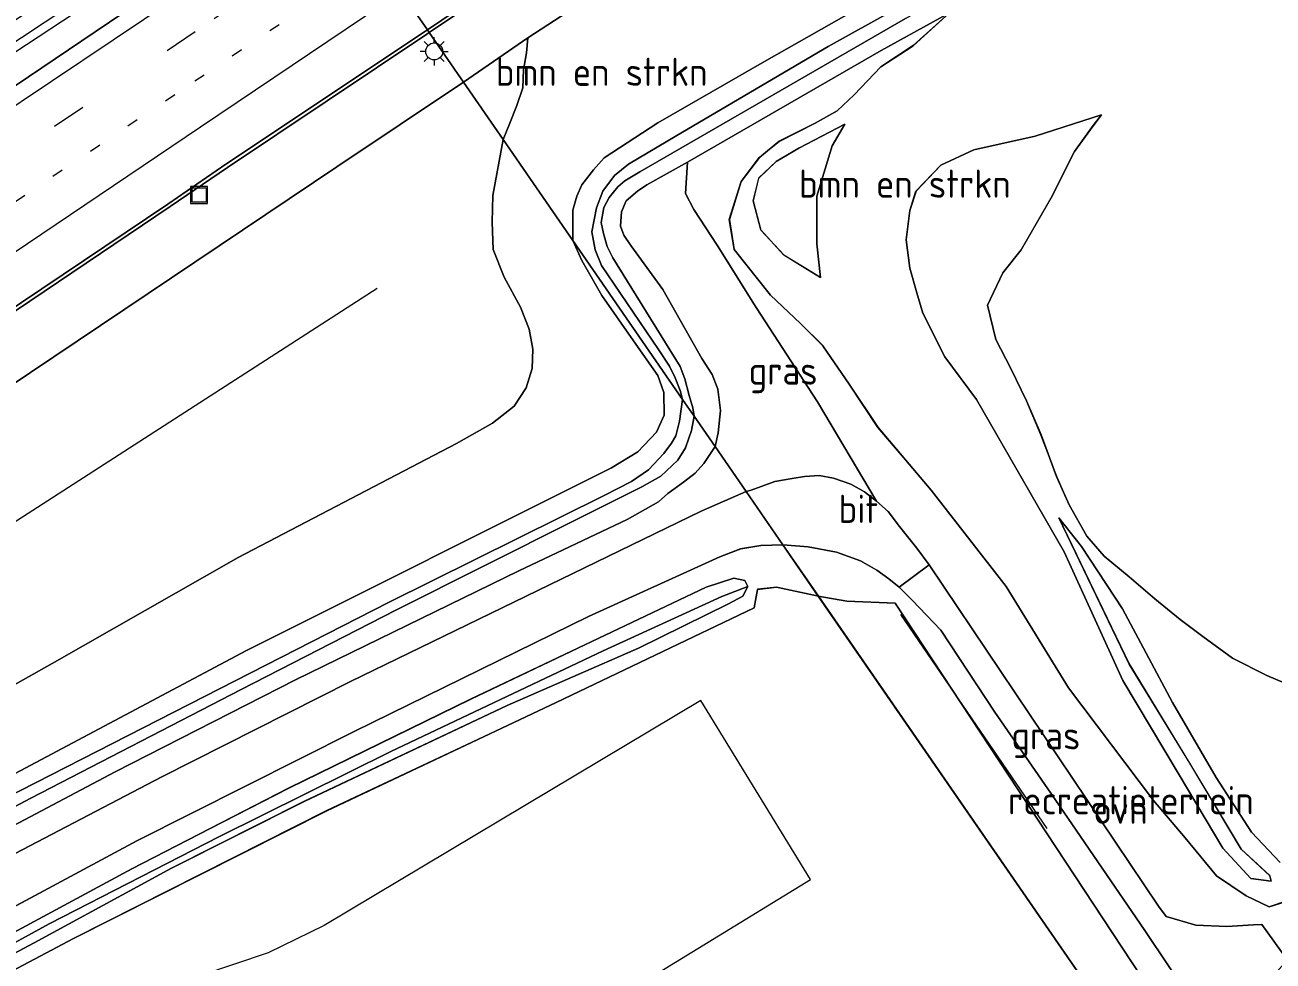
# Model space of a CAD drawing. Extents: x 253736 to 255979, y 477184 to 479215.
# Drawn here: x 254554 to 254664.5, y 477743.8 to 477826.7 of the extents above; entities that cross this region are included whole.
import ezdxf
from ezdxf.enums import TextEntityAlignment as Align

# ---------------------------------------------------------------- set-up
doc = ezdxf.new("R2010")
doc.units = 0
doc.linetypes.add('13strp', pattern=[4, 1, -3])
doc.linetypes.add('39strp', pattern=[12, 3, -9])
for name, color, linetype, lineweight in [('af-bs-doorgang', 8, 'Continuous', 18), ('af-bs-rasterhekwerk', 8, 'hekwerk', 18), ('bp-b5-bomenstruiken', 8, 'Continuous', 18), ('bp-b5-grasland', 8, 'Continuous', 18), ('bp-bs-bomenrij', 8, 'laanbep', 18), ('gr-bs-geleiderail', 8, 'geleiderail', 18), ('gw-bs-insteekwatergang', 8, 'Continuous', 18), ('gw-bs-kruinlijn', 8, 'Continuous', 18), ('gw-bs-teenlijn', 8, 'Continuous', 18), ('mk-bs-13streep 0.45', 8, '13strp', 18), ('mk-bs-39streep 0.15', 8, '39strp', 18), ('mk-bs-streep 0.15', 8, 'Continuous', 18), ('og-b5-grond_ingericht', 8, 'Continuous', 18), ('og-b5-water', 8, 'Continuous', 18), ('og-bs-hoogtelijn', 8, 'Continuous', 18), ('og-bs-hulpgeometrie', 8, 'Continuous', 18), ('og-bs-inrichtingselement', 8, 'Continuous', 18), ('og-bs-terreinafscheiding', 8, 'Continuous', 18), ('vh-b5-verh_soort', 8, 'Continuous', 18), ('wh-bs-greppel', 8, 'greppel', 18), ('wh-bs-waterlijn', 8, 'Continuous', 18), ('wm-bs-lichtmast', 8, 'Continuous', 18)]:
    doc.layers.add(name, color=color, linetype=linetype, lineweight=lineweight)
doc.styles.add('rtw_iso', font='isocp.shx')
doc.linetypes.add('geleiderail', pattern='A,2,-1,[175,RTW.shx,S=0.5,R=0,X=0,Y=0],-1', length=4)
doc.linetypes.add('greppel', pattern='A,25.5,-0.01,[14,RTW.shx,S=1,R=0,X=0,Y=0],1,[14,RTW.shx,S=1,R=0,X=0,Y=0],1,[14,RTW.shx,S=1,R=0,X=0,Y=0],1,[14,RTW.shx,S=1,R=0,X=0,Y=0],1,[14,RTW.shx,S=1,R=0,X=0,Y=0],0.5,-0.01', length=30.02)
doc.linetypes.add('hekwerk', pattern='A,7,-1.5,[1,RTW.shx,S=0.75,R=0,X=0,Y=0],-1.5', length=10)
doc.linetypes.add('laanbep', pattern='A,20,-1,[4,RTW.shx,S=0.75,R=0,X=0,Y=0],-1', length=22)

# ---------------------------------------------------------------- blocks, each defined once
blk = doc.blocks.new('put')
for p, q in [((0.75, 0.75), (-0.75, 0.75)), ((-0.75, 0.75), (-0.75, -0.75)), ((0.75, -0.75), (0.75, 0.75)), ((-0.75, -0.75), (0.75, -0.75))]:
    blk.add_line(p, q)
blk.add_lwpolyline([(-0.625, 0.625), (0.625, 0.625), (0.625, -0.625), (-0.625, -0.625)], close=True)
blk = doc.blocks.new('RW1 Buren totaal_ACAD_1_FMEBLOCK56')
at = {"layer": 'bp-b5-grasland'}
for points in [[(16.98, 20.22, 23.23), (35.09, 29.91, 23.2), (54.34, 39.6, 23.4), (75.11, 49.77, 23.48), (86.72, 55.06, 23.65), (88.58, 55.76, 23.75), (90.37, 56.06, 23.79), (92.32, 56.13, 23.84), (95.46, 51.58, 23.82), (91.74, 52.37, 23.83), (90.08, 52.18, 23.78), (89.76, 50.54, 23.77), (72.25, 42.17, 23.57), (51.91, 32.58, 23.39), (29.47, 21.26, 23.24), (6.27, 9, 23.4)], [(14.67, 14.87, 23.24), (26.01, 20.87, 23.23), (38.17, 27.5, 23.21), (49.9, 33.39, 23.37), (67.91, 41.9, 23.5), (79.53, 46.97, 23.7), (87.49, 50.89, 23.74), (88.78, 51.59, 23.72), (89.22, 52.42, 23.71), (88.94, 52.97, 23.72), (87.96, 53.17, 23.69), (85.53, 52.38, 23.69), (64.65, 42.44, 23.5), (48.54, 34.56, 23.32), (34.66, 27.42, 23.23), (14.36, 16.51, 23.24)]]:
    blk.add_polyline3d(points, dxfattribs=at)
blk = doc.blocks.new('dtbattr-r')
at = {"style": 'rtw_iso'}
blk.add_attdef('TAG', text='', height=2.5, dxfattribs=at).set_placement((0, 0), align=Align.MIDDLE_CENTER)
blk = doc.blocks.new('RW1 Buren totaal_ACAD_1_FMEBLOCK73')
at = {"layer": 'bp-b5-bomenstruiken'}
for points in [[(-75.45, -64.56, 25.95), (-78.52, -63.26, 26.16), (-81.58, -61.73, 26.4), (-84.2, -59.8, 26.89), (-86.2, -58.31, 27.15), (-88.46, -56.48, 27.7), (-90.71, -54.52, 27.89), (-92.94, -52.69, 28.07), (-94.47, -50.92, 28.27), (-96.02, -48.16, 28.6), (-97.14, -45.64, 28.74), (-98.53, -41.96, 28.89), (-99.81, -38.94, 29.24), (-101.19, -36.09, 29.36), (-102.52, -33.51, 29.58), (-103.28, -30.48, 30.07), (-101.92, -27.6, 30.21), (-100.29, -25.58, 30.69), (-97.62, -20.97, 31.18), (-95.55, -16.88, 31.48), (-93.9, -14.58, 31.66), (-93.18, -13.63, 31.67), (-99.04, -15.51, 31.46), (-104.49, -16.73, 31.13), (-107.4, -18.09, 30.93), (-109.6, -20.38, 30.93), (-110.14, -22.1, 30.75), (-110.47, -24.68, 30.6), (-110.16, -27.19, 30.5), (-109.53, -29.39, 30.35), (-108.99, -31.17, 30.18), (-107.04, -35.04, 30.01), (-104.25, -38.84, 29.81), (-96.48, -52.31, 28.96), (-91.27, -63.72, 27.78), (-86.37, -71.9, 26.63), (-82.43, -78.55, 25.8), (-79.93, -81.24, 25.53), (-78.14, -81.49, 25.53), (-78.26, -80.99, 25.56), (-80.79, -78.63, 25.76), (-85.36, -71.02, 26.58), (-90.71, -62.25, 27.84), (-96.94, -49.3, 28.7), (-94.95, -51.85, 28.29), (-91.31, -57.37, 27.42), (-86.87, -65.67, 26.5), (-83.02, -72.3, 25.72), (-79.88, -77.13, 25.18), (-77.34, -79.82, 24.75)], [(-76.74, -83.23, 24.44), (-78.31, -83.74, 24.39), (-80.37, -82.78, 24.39), (-82.99, -81, 24.39), (-85.76, -77.64, 24.37), (-88.56, -74.32, 24.23), (-96.09, -64.37, 24.41), (-101.61, -55.37, 24.24), (-108.27, -46.84, 24.27), (-112.97, -41.31, 24.28), (-115.51, -37.48, 24.15), (-117.84, -34.06, 24.06), (-119.84, -32.09, 24.06), (-122.48, -29.59, 24.07), (-125.71, -25.55, 24.01), (-126.14, -22.89, 23.98), (-125.1, -19.53, 23.89), (-123.48, -17.39, 23.84), (-121.73, -15.97, 23.7), (-118.54, -14.35, 23.67), (-116.59, -13.28, 23.7), (-115.09, -11.84, 23.74), (-112.72, -9.38, 23.74), (-109.84, -7.5, 23.74), (-106.64, -4.6, 23.69)]]:
    blk.add_polyline3d(points, dxfattribs=at)
blk.add_polyline3d([(-118.07, -28.02, 24.81), (-118.37, -25.04, 24.77), (-118.38, -20.83, 24.77), (-117.04, -16.36, 24.74), (-115.92, -14.46, 24.63), (-119.99, -16.58, 24.57), (-121.99, -17.75, 24.47), (-123.54, -19.24, 24.51), (-124.02, -21.23, 24.54), (-123.35, -23.82, 24.57), (-121.32, -26.03, 24.6), (-118.83, -27.55, 24.67)], close=True, dxfattribs=at)
blk = doc.blocks.new('RW1 Buren totaal_ACAD_1_FMEBLOCK824')
at = {"layer": 'og-b5-grond_ingericht'}
blk.add_polyline3d([(-10.22, 29.82, 23.4), (12.98, 42.08, 23.24), (35.42, 53.4, 23.39), (55.76, 62.99, 23.57), (73.27, 71.36, 23.77), (73.59, 73, 23.78), (75.25, 73.19, 23.83), (78.97, 72.4, 23.82), (108.85, 29.12, 23.94), (86.08, 16.51, 23.59), (60.2, 2.47, 23.61), (43.76, -5.79, 23.61), (25.23, -14.83, 23.68)], dxfattribs=at)
blk = doc.blocks.new('lantaarnpaal')
for p, q in [((0, 0.75), (0, 1.25)), ((-0.75, 0), (-1.25, 0)), ((-0.88, 0.88), (-0.53, 0.53)), ((0.53, 0.53), (0.88, 0.88)), ((0.75, 0), (1.25, 0)), ((-0.53, -0.53), (-0.88, -0.88)), ((0, -0.75), (0, -1.25)), ((0.53, -0.53), (0.88, -0.88))]:
    blk.add_line(p, q)
blk.add_circle((0, 0), 0.75)
blk = doc.blocks.new('Deel_d28hz')
at = {"layer": 'af-bs-doorgang'}
blk.add_polyline3d([(254602.064, 477827.824, 23.377), (254598.535, 477825.528, 23.38)], dxfattribs=at)
at = {"layer": 'af-bs-rasterhekwerk'}
for points in [[(254592.832, 477821.597, 23.401), (254598.535, 477825.528, 23.38)], [(254412.85, 477702.632, 23.709), (254437.541, 477718.192, 23.623), (254465.925, 477736.585, 23.551), (254492.382, 477754.216, 23.422), (254520.376, 477773.021, 23.311), (254550.22, 477793.047, 23.434), (254581.594, 477814.104, 23.467), (254592.832, 477821.597, 23.401)], [(254624.254, 477776.091, 23.821), (254620.539, 477776.874, 23.833), (254618.88, 477776.691, 23.779), (254618.56, 477775.049, 23.773), (254601.052, 477766.677, 23.566), (254580.708, 477757.092, 23.389), (254558.269, 477745.763, 23.242), (254535.065, 477733.504, 23.401), (254518.861, 477723.111, 23.521), (254500.733, 477711.041, 23.686), (254483.004, 477698.984, 23.821), (254463.881, 477686.003, 23.938), (254453.402, 477678.803, 23.92)], [(254624.254, 477776.091, 23.821), (254626.779, 477775.638, 23.83), (254631.07, 477775.466, 24.067), (254657.881, 477734.783, 24.226)]]:
    blk.add_polyline3d(points, dxfattribs=at)
at = {"layer": 'bp-b5-bomenstruiken'}
for points in [[(254665.818, 477743.841, 24.316), (254663.528, 477747.018, 24.316), (254662.818, 477746.995, 24.265), (254660.434, 477746.832, 24.238), (254657.69, 477746.945, 24.187), (254655.068, 477747.73, 24.133), (254654.38, 477748.636, 24.181), (254634.068, 477778.853, 24.067), (254632.994, 477780.332, 24.067), (254631.454, 477782.262, 24.073), (254630.432, 477783.583, 24.076), (254629.423, 477784.505, 24.07), (254624.197, 477793.304, 24.04), (254618.757, 477801.633, 23.98), (254615.306, 477807.154, 23.89), (254613.235, 477810.31, 23.689), (254612.504, 477811.734, 23.554), (254612.666, 477814.525, 23.551), (254629.813, 477824.393, 23.695), (254635.866, 477827.73, 23.695), (254632.668, 477824.829, 23.74), (254629.792, 477822.945, 23.74), (254627.416, 477820.488, 23.74), (254625.919, 477819.049, 23.704), (254623.965, 477817.973, 23.668), (254620.775, 477816.357, 23.701), (254619.031, 477814.933, 23.836), (254617.407, 477812.792, 23.89), (254616.373, 477809.438, 23.977), (254616.804, 477806.778, 24.013), (254620.029, 477802.738, 24.067), (254622.667, 477800.24, 24.055), (254624.668, 477798.263, 24.064), (254627.001, 477794.85, 24.151), (254629.542, 477791.019, 24.283), (254634.241, 477785.481, 24.268), (254640.899, 477776.951, 24.244), (254646.424, 477767.959, 24.412), (254653.947, 477758.004, 24.226), (254656.747, 477754.688, 24.367), (254659.517, 477751.326, 24.391), (254662.139, 477749.545, 24.394), (254664.202, 477748.589, 24.394), (254665.773, 477749.091, 24.445)], [(254665.166, 477752.51, 24.754), (254662.632, 477755.196, 25.177), (254659.491, 477760.026, 25.72), (254655.639, 477766.656, 26.497), (254651.202, 477774.959, 27.418), (254647.555, 477780.472, 28.294), (254645.571, 477783.026, 28.699), (254651.798, 477770.078, 27.844), (254657.148, 477761.306, 26.575), (254661.718, 477753.694, 25.759), (254664.25, 477751.334, 25.555), (254664.371, 477750.836, 25.531), (254662.581, 477751.09, 25.531), (254660.075, 477753.78, 25.804), (254656.142, 477760.425, 26.629), (254651.237, 477768.604, 27.784), (254646.032, 477780.019, 28.963), (254638.262, 477793.485, 29.809), (254635.465, 477797.285, 30.007), (254633.519, 477801.155, 30.184), (254632.975, 477802.934, 30.349), (254632.351, 477805.139, 30.502), (254632.037, 477807.642, 30.604), (254632.37, 477810.228, 30.751), (254632.907, 477811.942, 30.931), (254635.113, 477814.232, 30.931), (254638.018, 477815.591, 31.132), (254643.469, 477816.815, 31.456), (254649.326, 477818.697, 31.672), (254648.608, 477817.741, 31.657), (254646.957, 477815.449, 31.48), (254644.894, 477811.352, 31.18), (254642.216, 477806.747, 30.691), (254640.594, 477804.724, 30.208), (254639.232, 477801.846, 30.067), (254639.99, 477798.815, 29.584), (254641.32, 477796.233, 29.356), (254642.699, 477793.383, 29.239), (254643.982, 477790.361, 28.891), (254645.367, 477786.687, 28.735), (254646.489, 477784.166, 28.6), (254648.04, 477781.401, 28.273), (254649.573, 477779.638, 28.066), (254651.802, 477777.801, 27.892), (254654.054, 477775.842, 27.7), (254656.308, 477774.016, 27.154), (254658.306, 477772.522, 26.89), (254660.933, 477770.6, 26.398), (254663.986, 477769.065, 26.155), (254667.058, 477767.767, 25.954)], [(254550.22, 477793.047, 23.434), (254581.594, 477814.104, 23.467), (254592.832, 477821.597, 23.401), (254596.333, 477816.527, 23.341), (254595.43, 477811.561, 23.317), (254595.352, 477809.189, 23.314), (254595.468, 477806.769, 23.308), (254596.424, 477804.316, 23.293), (254597.873, 477801.683, 23.263), (254598.638, 477799.72, 23.263), (254598.969, 477797.948, 23.335), (254598.919, 477796.237, 23.35), (254598.378, 477794.541, 23.35), (254597.328, 477792.893, 23.332), (254595.397, 477791.406, 23.332), (254592.219, 477789.601, 23.326), (254572.866, 477779.521, 23.296), (254556.391, 477770.125, 23.221), (254537.011, 477759.239, 23.152)]]:
    blk.add_polyline3d(points, dxfattribs=at)
for points in [[(254596.333, 477816.527, 23.341), (254592.832, 477821.597, 23.401), (254598.535, 477825.528, 23.38), (254598.395, 477824.206, 23.371), (254598.14, 477822.694, 23.398), (254598.076, 477821.085, 23.386), (254597.558, 477819.515, 23.374), (254596.919, 477817.97, 23.341)], [(254624.443, 477804.31, 24.814), (254623.683, 477804.777, 24.673), (254621.191, 477806.291, 24.604), (254619.16, 477808.508, 24.574), (254618.491, 477811.094, 24.541), (254618.974, 477813.084, 24.508), (254620.519, 477814.578, 24.466), (254622.518, 477815.749, 24.574), (254626.594, 477817.866, 24.628), (254625.472, 477815.964, 24.742), (254624.127, 477811.497, 24.772), (254624.138, 477807.286, 24.769)]]:
    blk.add_polyline3d(points, close=True, dxfattribs=at)
at = {"layer": 'bp-b5-grasland'}
for points in [[(254602.064, 477827.824, 23.377), (254598.535, 477825.528, 23.38), (254592.832, 477821.597, 23.401), (254589.792, 477826, 23.67), (254610.907, 477840.156, 23.745)], [(254640.574, 477835.395, 23.17), (254619.478, 477823.417, 23.197), (254610.047, 477818.005, 23.182), (254605.282, 477814.884, 23.191), (254604.33, 477813.834, 23.209), (254603.309, 477812.505, 23.23), (254602.87, 477811.488, 23.227), (254602.514, 477810.276, 23.245), (254602.521, 477809.114, 23.251), (254602.513, 477807.577, 23.164), (254596.333, 477816.527, 23.341), (254596.919, 477817.97, 23.341), (254597.558, 477819.515, 23.374), (254598.076, 477821.085, 23.386), (254598.14, 477822.694, 23.398), (254598.395, 477824.206, 23.371), (254598.535, 477825.528, 23.38), (254602.064, 477827.824, 23.377)], [(254635.866, 477827.73, 23.695), (254629.813, 477824.393, 23.695), (254612.666, 477814.525, 23.551), (254609.066, 477812.516, 23.404), (254608.237, 477811.943, 23.401), (254607.249, 477811.083, 23.386), (254606.827, 477810.102, 23.362), (254606.722, 477808.859, 23.38), (254607.041, 477808.037, 23.413), (254607.636, 477807.128, 23.443), (254610.488, 477803.239, 23.524), (254613.943, 477797.125, 23.581), (254614.846, 477795.722, 23.62), (254615.34, 477794.407, 23.665), (254615.586, 477792.521, 23.716), (254615.371, 477790.557, 23.8), (254615.117, 477789.323, 23.806), (254613.262, 477792.011, 22.282), (254613.126, 477792.758, 22.282), (254612.828, 477793.864, 22.285), (254612.444, 477795.317, 22.285), (254612.03, 477796.423, 22.291), (254606.047, 477806.054, 22.291), (254605.562, 477807.046, 22.291), (254605.224, 477808.206, 22.294), (254605.029, 477809.183, 22.294), (254605.245, 477810.492, 22.294), (254605.728, 477811.392, 22.297), (254606.506, 477812.33, 22.294), (254607.115, 477812.853, 22.294), (254608.439, 477813.659, 22.294), (254631.989, 477827.225, 22.294)], [(254648.219, 477837.583, 22.315), (254625.142, 477824.739, 22.291), (254611.72, 477816.86, 22.291), (254607.44, 477814.331, 22.291), (254606.209, 477813.326, 22.291), (254605.16, 477811.957, 22.285), (254604.616, 477810.464, 22.285), (254604.199, 477808.336, 22.288), (254604.491, 477806.759, 22.288), (254605.036, 477805.37, 22.294), (254610.096, 477797.939, 22.306), (254611.081, 477796.457, 22.315), (254611.581, 477795.42, 22.354), (254612.016, 477794.284, 22.369), (254612.228, 477793.508, 22.369), (254602.513, 477807.577, 23.164), (254602.521, 477809.114, 23.251), (254602.514, 477810.276, 23.245), (254602.87, 477811.488, 23.227), (254603.309, 477812.505, 23.23), (254604.33, 477813.834, 23.209), (254605.282, 477814.884, 23.191), (254610.047, 477818.005, 23.182), (254619.478, 477823.417, 23.197), (254640.574, 477835.395, 23.17)], [(254537.011, 477759.239, 23.152), (254556.391, 477770.125, 23.221), (254572.866, 477779.521, 23.296), (254592.219, 477789.601, 23.326), (254595.397, 477791.406, 23.332), (254597.328, 477792.893, 23.332), (254598.378, 477794.541, 23.35), (254598.919, 477796.237, 23.35), (254598.969, 477797.948, 23.335), (254598.638, 477799.72, 23.263), (254597.873, 477801.683, 23.263), (254596.424, 477804.316, 23.293), (254595.468, 477806.769, 23.308), (254595.352, 477809.189, 23.314), (254595.43, 477811.561, 23.317), (254596.333, 477816.527, 23.341), (254602.513, 477807.577, 23.164), (254603.299, 477805.81, 23.17), (254605.082, 477802.716, 23.14), (254607.877, 477798.685, 23.23), (254610.05, 477795.628, 23.269), (254610.58, 477794.13, 23.281), (254610.596, 477792.11, 23.284), (254609.931, 477790.605, 23.296), (254608.27, 477788.878, 23.308), (254605.943, 477787.439, 23.368), (254573.614, 477771.261, 23.242), (254544.188, 477755.67, 23.02)], [(254544.188, 477755.67, 23.02), (254573.614, 477771.261, 23.242), (254605.943, 477787.439, 23.368), (254608.27, 477788.878, 23.308), (254609.931, 477790.605, 23.296), (254610.596, 477792.11, 23.284), (254610.58, 477794.13, 23.281), (254610.05, 477795.628, 23.269), (254607.877, 477798.685, 23.23), (254605.082, 477802.716, 23.14), (254603.299, 477805.81, 23.17), (254602.513, 477807.577, 23.164), (254612.228, 477793.508, 22.369), (254611.97, 477791.571, 22.369), (254611.643, 477790.288, 22.363), (254611.249, 477789.62, 22.306), (254610.582, 477788.725, 22.288), (254609.223, 477787.273, 22.261), (254607.702, 477786.25, 22.231), (254605.278, 477785.006, 22.231), (254586.174, 477775.531, 22.183), (254550.833, 477757.48, 22.039)], [(254540.916, 477751.033, 22.021), (254554.498, 477758.2, 22.039), (254573.143, 477767.812, 22.159), (254586.846, 477774.856, 22.183), (254602.539, 477782.716, 22.264), (254608.614, 477785.778, 22.282), (254610.295, 477786.721, 22.282), (254611.809, 477788.122, 22.282), (254612.496, 477789.206, 22.285), (254613.035, 477790.746, 22.288), (254613.262, 477792.011, 22.282), (254615.117, 477789.323, 23.806), (254614.126, 477787.829, 23.83), (254613.361, 477786.96, 23.83), (254612.305, 477786.187, 23.794), (254610.923, 477785.162, 23.767), (254610.11, 477784.422, 23.671), (254607.328, 477782.873, 23.572), (254597.714, 477778.341, 23.422), (254577.934, 477768.67, 23.215), (254561.976, 477760.524, 23.017), (254546.875, 477752.552, 23.062)], [(254546.875, 477752.552, 23.062), (254561.976, 477760.524, 23.017), (254577.934, 477768.67, 23.215), (254597.714, 477778.341, 23.422), (254607.328, 477782.873, 23.572), (254610.11, 477784.422, 23.671), (254610.923, 477785.162, 23.767), (254612.305, 477786.187, 23.794), (254613.361, 477786.96, 23.83), (254614.126, 477787.829, 23.83), (254615.117, 477789.323, 23.806), (254617.851, 477785.364, 23.767), (254613.865, 477783.612, 23.707), (254582.812, 477768.531, 23.32), (254566.111, 477760.093, 23.155), (254546.6, 477749.906, 23.149)], [(254543.157, 477741.015, 23.236), (254563.455, 477751.931, 23.23), (254577.335, 477759.073, 23.32), (254593.452, 477766.949, 23.5), (254614.326, 477776.888, 23.686), (254616.76, 477777.68, 23.695), (254617.743, 477777.48, 23.719), (254618.013, 477776.927, 23.713), (254615.697, 477776.049, 23.08), (254605.21, 477771.233, 23.014), (254586.389, 477762.329, 23.017), (254571.224, 477754.793, 22.897), (254556.125, 477747.061, 22.9), (254540.579, 477738.584, 22.903)], [(254540.579, 477738.584, 22.903), (254556.125, 477747.061, 22.9), (254571.224, 477754.793, 22.897), (254586.389, 477762.329, 23.017), (254605.21, 477771.233, 23.014), (254615.697, 477776.049, 23.08), (254618.013, 477776.927, 23.713), (254617.577, 477776.097, 23.722), (254616.289, 477775.402, 23.74), (254608.324, 477771.479, 23.701), (254596.706, 477766.403, 23.503), (254578.693, 477757.897, 23.374), (254566.973, 477752.009, 23.209), (254554.806, 477745.381, 23.23), (254543.47, 477739.378, 23.239)]]:
    blk.add_polyline3d(points, dxfattribs=at)
for points in [[(254592.832, 477821.597, 23.401), (254581.594, 477814.104, 23.467), (254550.22, 477793.047, 23.434), (254520.376, 477773.021, 23.311), (254492.382, 477754.216, 23.422), (254465.925, 477736.585, 23.551), (254437.541, 477718.192, 23.623), (254412.85, 477702.632, 23.709), (254409.814, 477707.041, 24.123), (254424.823, 477716.523, 24.023), (254440.919, 477726.805, 23.897), (254457.111, 477737.315, 23.906), (254473.582, 477748.073, 23.726), (254488.983, 477758.31, 23.711), (254504.506, 477768.661, 23.639), (254520.584, 477779.427, 23.577), (254536.772, 477790.418, 23.6), (254551.953, 477800.562, 23.636), (254566.833, 477810.572, 23.663), (254571.908, 477814.049, 23.731), (254589.58, 477825.858, 23.669), (254589.792, 477826, 23.67)], [(254629.423, 477784.505, 24.07), (254628.339, 477785.327, 24.076), (254627.121, 477785.989, 24.076), (254625.597, 477786.522, 24.073), (254624.328, 477786.764, 24.064), (254623.022, 477786.669, 24.031), (254621.931, 477786.512, 23.995), (254620.402, 477786.245, 23.884), (254618.296, 477785.461, 23.8), (254617.851, 477785.364, 23.767), (254615.117, 477789.323, 23.806), (254615.371, 477790.557, 23.8), (254615.586, 477792.521, 23.716), (254615.34, 477794.407, 23.665), (254614.846, 477795.722, 23.62), (254613.943, 477797.125, 23.581), (254610.488, 477803.239, 23.524), (254607.636, 477807.128, 23.443), (254607.041, 477808.037, 23.413), (254606.722, 477808.859, 23.38), (254606.827, 477810.102, 23.362), (254607.249, 477811.083, 23.386), (254608.237, 477811.943, 23.401), (254609.066, 477812.516, 23.404), (254612.666, 477814.525, 23.551), (254612.504, 477811.734, 23.554), (254613.235, 477810.31, 23.689), (254615.306, 477807.154, 23.89), (254618.757, 477801.633, 23.98), (254624.197, 477793.304, 24.04)], [(254631.422, 477776.888, 24.013), (254632.574, 477775.744, 24.043), (254635.108, 477773.062, 24.085), (254639.887, 477765.811, 24.187), (254644.859, 477758.639, 24.208), (254653.167, 477746.492, 24.25), (254659.462, 477737.087, 24.352), (254661.249, 477734.121, 24.52), (254661.609, 477732.791, 24.628), (254659.334, 477732.846, 24.388), (254655.299, 477731.131, 23.968), (254654.138, 477732.812, 23.938), (254657.881, 477734.783, 24.226), (254631.07, 477775.466, 24.067), (254626.779, 477775.638, 23.83), (254624.254, 477776.091, 23.821), (254621.116, 477780.636, 23.842), (254623.356, 477780.438, 23.857), (254625.871, 477779.966, 23.92), (254628.003, 477779.226, 23.956), (254629.442, 477778.39, 23.974), (254630.49, 477777.626, 23.995)]]:
    blk.add_polyline3d(points, close=True, dxfattribs=at)
at = {"layer": 'bp-bs-bomenrij'}
blk.add_polyline3d([(254644.526, 477755.522, 24.259), (254631.563, 477774.453, 24.043)], dxfattribs=at)
at = {"layer": 'gr-bs-geleiderail'}
for points in [[(254578.566, 477842.017, 24.751), (254551.558, 477824.146, 24.718), (254512.499, 477798.6, 24.664), (254486.795, 477781.915, 24.574), (254470.164, 477770.818, 24.58), (254449.015, 477756.81, 24.472), (254445.614, 477754.552, 24.499), (254443.51, 477753.031, 24.508), (254441.303, 477751.385, 24.481), (254426.846, 477740.259, 24.493), (254424.745, 477738.618, 24.493), (254422.536, 477737.08, 24.466), (254420.298, 477735.549, 24.436), (254418.215, 477734.215, 24.421), (254370.229, 477706.541, 24.415), (254329.585, 477683.727, 24.319), (254310.796, 477673.516, 24.301), (254268.163, 477651.339, 24.163), (254266.922, 477650.714, 24.163), (254265.825, 477650.065, 24.163), (254260.08, 477646.719, 24.157)], [(254535.318, 477812.58, 24.694), (254568.758, 477834.582, 24.706), (254578.984, 477841.388, 24.736)]]:
    blk.add_polyline3d(points, dxfattribs=at)
at = {"layer": 'gw-bs-insteekwatergang'}
for points in [[(254823.83, 477934.357, 23.3), (254822.911, 477933.854, 23.206), (254818.652, 477931.385, 23.203), (254811.028, 477927.642, 23.224), (254752.507, 477896.042, 23.218), (254640.574, 477835.395, 23.17), (254619.478, 477823.417, 23.197), (254610.047, 477818.005, 23.182), (254605.282, 477814.884, 23.191), (254604.33, 477813.834, 23.209), (254603.309, 477812.505, 23.23), (254602.87, 477811.488, 23.227), (254602.514, 477810.276, 23.245), (254602.521, 477809.114, 23.251), (254602.513, 477807.577, 23.164)], [(254615.117, 477789.323, 23.806), (254615.371, 477790.557, 23.8), (254615.586, 477792.521, 23.716), (254615.34, 477794.407, 23.665), (254614.846, 477795.722, 23.62), (254613.943, 477797.125, 23.581), (254610.488, 477803.239, 23.524), (254607.636, 477807.128, 23.443), (254607.041, 477808.037, 23.413), (254606.722, 477808.859, 23.38), (254606.827, 477810.102, 23.362), (254607.249, 477811.083, 23.386), (254608.237, 477811.943, 23.401), (254609.066, 477812.516, 23.404), (254612.666, 477814.525, 23.551), (254629.813, 477824.393, 23.695), (254635.866, 477827.73, 23.695), (254670.212, 477846.661, 23.518), (254745.814, 477888.017, 23.449), (254802.802, 477918.649, 23.245)], [(254602.513, 477807.577, 23.164), (254603.299, 477805.81, 23.17), (254605.082, 477802.716, 23.14), (254607.877, 477798.685, 23.23), (254610.05, 477795.628, 23.269), (254610.58, 477794.13, 23.281), (254610.596, 477792.11, 23.284), (254609.931, 477790.605, 23.296), (254608.27, 477788.878, 23.308), (254605.943, 477787.439, 23.368), (254573.614, 477771.261, 23.242), (254544.188, 477755.67, 23.02), (254528.908, 477747.649, 23.101), (254518.077, 477741.292, 23.017), (254510.119, 477736.603, 23.104), (254495.315, 477726.22, 23.056), (254468.901, 477708.703, 23.071), (254440.532, 477690.334, 23.086), (254427.007, 477682.076, 23.086)], [(254429.643, 477678.248, 23.194), (254430.018, 477678.474, 23.194), (254444.41, 477687.384, 23.224), (254470.908, 477704.672, 23.167), (254495.294, 477721.158, 23.077), (254511.84, 477732.331, 23.065), (254522.523, 477739.089, 23.11), (254535.52, 477746.457, 23.053), (254546.875, 477752.552, 23.062), (254561.976, 477760.524, 23.017), (254577.934, 477768.67, 23.215), (254597.714, 477778.341, 23.422), (254607.328, 477782.873, 23.572), (254610.11, 477784.422, 23.671), (254610.923, 477785.162, 23.767), (254612.305, 477786.187, 23.794), (254613.361, 477786.96, 23.83), (254614.126, 477787.829, 23.83), (254615.117, 477789.323, 23.806)], [(254543.47, 477739.378, 23.239), (254554.806, 477745.381, 23.23), (254566.973, 477752.009, 23.209), (254578.693, 477757.897, 23.374), (254596.706, 477766.403, 23.503), (254608.324, 477771.479, 23.701), (254616.289, 477775.402, 23.74), (254617.577, 477776.097, 23.722), (254618.013, 477776.927, 23.713), (254617.743, 477777.48, 23.719), (254616.76, 477777.68, 23.695), (254614.326, 477776.888, 23.686), (254593.452, 477766.949, 23.5), (254577.335, 477759.073, 23.32), (254563.455, 477751.931, 23.23), (254543.157, 477741.015, 23.236)]]:
    blk.add_polyline3d(points, dxfattribs=at)
at = {"layer": 'gw-bs-kruinlijn'}
for points in [[(254645.571, 477783.026, 28.699), (254651.798, 477770.078, 27.844), (254657.148, 477761.306, 26.575), (254661.718, 477753.694, 25.759), (254664.25, 477751.334, 25.555), (254664.371, 477750.836, 25.531), (254662.581, 477751.09, 25.531), (254660.075, 477753.78, 25.804), (254656.142, 477760.425, 26.629), (254651.237, 477768.604, 27.784), (254646.032, 477780.019, 28.963), (254638.262, 477793.485, 29.809), (254635.465, 477797.285, 30.007), (254633.519, 477801.155, 30.184), (254632.975, 477802.934, 30.349), (254632.351, 477805.139, 30.502), (254632.037, 477807.642, 30.604), (254632.37, 477810.228, 30.751), (254632.907, 477811.942, 30.931), (254635.113, 477814.232, 30.931), (254638.018, 477815.591, 31.132), (254643.469, 477816.815, 31.456), (254649.326, 477818.697, 31.672)], [(254624.443, 477804.31, 24.814), (254623.683, 477804.777, 24.673), (254621.191, 477806.291, 24.604), (254619.16, 477808.508, 24.574), (254618.491, 477811.094, 24.541), (254618.974, 477813.084, 24.508), (254620.519, 477814.578, 24.466), (254622.518, 477815.749, 24.574), (254626.594, 477817.866, 24.628)]]:
    blk.add_polyline3d(points, dxfattribs=at)
at = {"layer": 'gw-bs-teenlijn'}
for points in [[(254667.058, 477767.767, 25.954), (254663.986, 477769.065, 26.155), (254660.933, 477770.6, 26.398), (254658.306, 477772.522, 26.89), (254656.308, 477774.016, 27.154), (254654.054, 477775.842, 27.7), (254651.802, 477777.801, 27.892), (254649.573, 477779.638, 28.066), (254648.04, 477781.401, 28.273), (254646.489, 477784.166, 28.6), (254645.367, 477786.687, 28.735), (254643.982, 477790.361, 28.891), (254642.699, 477793.383, 29.239), (254641.32, 477796.233, 29.356), (254639.99, 477798.815, 29.584), (254639.232, 477801.846, 30.067), (254640.594, 477804.724, 30.208), (254642.216, 477806.747, 30.691), (254644.894, 477811.352, 31.18), (254646.957, 477815.449, 31.48), (254648.608, 477817.741, 31.657), (254649.326, 477818.697, 31.672)], [(254645.571, 477783.026, 28.699), (254647.555, 477780.472, 28.294), (254651.202, 477774.959, 27.418), (254655.639, 477766.656, 26.497), (254659.491, 477760.026, 25.72), (254662.632, 477755.196, 25.177), (254665.166, 477752.51, 24.754)], [(254665.773, 477749.091, 24.445), (254664.202, 477748.589, 24.394), (254662.139, 477749.545, 24.394), (254659.517, 477751.326, 24.391), (254656.747, 477754.688, 24.367), (254653.947, 477758.004, 24.226), (254646.424, 477767.959, 24.412), (254640.899, 477776.951, 24.244), (254634.241, 477785.481, 24.268), (254629.542, 477791.019, 24.283), (254627.001, 477794.85, 24.151), (254624.668, 477798.263, 24.064), (254622.667, 477800.24, 24.055), (254620.029, 477802.738, 24.067), (254616.804, 477806.778, 24.013), (254616.373, 477809.438, 23.977), (254617.407, 477812.792, 23.89), (254619.031, 477814.933, 23.836), (254620.775, 477816.357, 23.701), (254623.965, 477817.973, 23.668), (254625.919, 477819.049, 23.704), (254627.416, 477820.488, 23.74), (254629.792, 477822.945, 23.74), (254632.668, 477824.829, 23.74), (254635.866, 477827.73, 23.695)], [(254624.443, 477804.31, 24.814), (254624.138, 477807.286, 24.769), (254624.127, 477811.497, 24.772), (254625.472, 477815.964, 24.742), (254626.594, 477817.866, 24.628)]]:
    blk.add_polyline3d(points, dxfattribs=at)
at = {"layer": 'mk-bs-13streep 0.45'}
blk.add_polyline3d([(254406.101, 477714.064, 24.023), (254418.795, 477722.138, 24.038), (254439.05, 477735.126, 23.988), (254459.908, 477748.778, 23.955), (254482.881, 477763.932, 23.912), (254502.651, 477777.166, 23.877), (254525.727, 477792.631, 23.867), (254543.178, 477804.339, 23.901), (254569.015, 477821.702, 23.965), (254585.246, 477832.583, 23.969)], dxfattribs=at)
at = {"layer": 'mk-bs-39streep 0.15'}
blk.add_polyline3d([(254583.19, 477835.56, 24.051), (254569.053, 477826.056, 24.024), (254547.188, 477811.346, 23.974), (254527.212, 477797.963, 23.941), (254507.219, 477784.519, 23.914), (254487.212, 477771.133, 23.923), (254467.113, 477757.806, 23.94), (254444.45, 477742.94, 23.949), (254424.199, 477729.83, 23.953), (254403.735, 477716.92, 23.948), (254395.841, 477712.028, 23.97)], dxfattribs=at)
at = {"layer": 'mk-bs-streep 0.15'}
for points in [[(254581.237, 477838.388, 24.125), (254567.257, 477829.005, 24.099), (254545.381, 477814.348, 24.067), (254524.253, 477800.168, 24.029), (254505.267, 477787.386, 23.998), (254485.683, 477774.285, 23.974), (254465.07, 477760.621, 23.948), (254442.826, 477746.044, 23.935), (254422.352, 477732.781, 23.916), (254401.285, 477719.531, 23.899), (254395.348, 477715.875, 23.892)], [(254587.301, 477829.607, 23.884), (254569.538, 477817.608, 23.872), (254547.733, 477802.956, 23.836), (254526.812, 477788.888, 23.783), (254508.743, 477776.722, 23.815), (254486.11, 477761.6, 23.892), (254467.174, 477749.135, 23.992), (254443.451, 477733.644, 24.054), (254425.157, 477721.862, 24.102), (254407.804, 477710.787, 24.092)]]:
    blk.add_polyline3d(points, dxfattribs=at)
at = {"layer": 'og-b5-grond_ingericht'}
blk.add_polyline3d([(254657.881, 477734.783, 24.226), (254654.138, 477732.812, 23.938), (254624.254, 477776.091, 23.821), (254626.779, 477775.638, 23.83), (254631.07, 477775.466, 24.067)], close=True, dxfattribs=at)
at = {"layer": 'og-b5-water'}
for points in [[(254631.989, 477827.225, 22.294), (254608.439, 477813.659, 22.294), (254607.115, 477812.853, 22.294), (254606.506, 477812.33, 22.294), (254605.728, 477811.392, 22.297), (254605.245, 477810.492, 22.294), (254605.029, 477809.183, 22.294), (254605.224, 477808.206, 22.294), (254605.562, 477807.046, 22.291), (254606.047, 477806.054, 22.291), (254612.03, 477796.423, 22.291), (254612.444, 477795.317, 22.285), (254612.828, 477793.864, 22.285), (254613.126, 477792.758, 22.282), (254613.262, 477792.011, 22.282), (254612.228, 477793.508, 22.369), (254612.016, 477794.284, 22.369), (254611.581, 477795.42, 22.354), (254611.081, 477796.457, 22.315), (254610.096, 477797.939, 22.306), (254605.036, 477805.37, 22.294), (254604.491, 477806.759, 22.288), (254604.199, 477808.336, 22.288), (254604.616, 477810.464, 22.285), (254605.16, 477811.957, 22.285), (254606.209, 477813.326, 22.291), (254607.44, 477814.331, 22.291), (254611.72, 477816.86, 22.291), (254625.142, 477824.739, 22.291), (254648.219, 477837.583, 22.315)], [(254550.833, 477757.48, 22.039), (254586.174, 477775.531, 22.183), (254605.278, 477785.006, 22.231), (254607.702, 477786.25, 22.231), (254609.223, 477787.273, 22.261), (254610.582, 477788.725, 22.288), (254611.249, 477789.62, 22.306), (254611.643, 477790.288, 22.363), (254611.97, 477791.571, 22.369), (254612.228, 477793.508, 22.369), (254613.262, 477792.011, 22.282), (254613.035, 477790.746, 22.288), (254612.496, 477789.206, 22.285), (254611.809, 477788.122, 22.282), (254610.295, 477786.721, 22.282), (254608.614, 477785.778, 22.282), (254602.539, 477782.716, 22.264), (254586.846, 477774.856, 22.183), (254573.143, 477767.812, 22.159), (254554.498, 477758.2, 22.039), (254540.916, 477751.033, 22.021)]]:
    blk.add_polyline3d(points, dxfattribs=at)
at = {"layer": 'og-bs-hoogtelijn'}
for points in [[(254417.648, 477695.666, 23.52), (254460.254, 477722.562, 23.385), (254501.532, 477749.003, 23.322), (254539.858, 477774.171, 23.412), (254585.168, 477803.343, 23.391)], [(254635.255, 477736.444, 23.625), (254589.443, 477708.688, 23.295), (254556.213, 477688.498, 23.568), (254518.56, 477667.556, 23.769), (254468.372, 477641.792, 23.685), (254459.831, 477654.587, 23.889), (254498.55, 477676.351, 23.802), (254535.121, 477698.73, 23.691), (254582.359, 477716.041, 23.488), (254596.364, 477734.357, 23.475), (254623.567, 477751.008, 23.694), (254613.862, 477766.852, 23.751), (254580.49, 477746.928, 23.469), (254575.537, 477744.488, 24.294), (254563.43, 477740.427, 24.12), (254554.618, 477733.006, 24.087), (254551.613, 477730.852, 23.448), (254517.943, 477709.341, 23.898), (254485, 477686.83, 23.841), (254455.021, 477666.542, 23.958)]]:
    blk.add_polyline3d(points, dxfattribs=at)
at = {"layer": 'og-bs-hulpgeometrie'}
for points in [[(254567.461, 477858.338, 23.451), (254570.122, 477854.485, 23.781), (254570.298, 477854.229, 23.853), (254572.572, 477850.936, 23.965), (254574.567, 477848.047, 24.011), (254576.537, 477845.194, 24.086), (254577.685, 477843.532, 24.113), (254580.279, 477839.776, 24.138), (254581.237, 477838.388, 24.125), (254583.19, 477835.56, 24.051), (254585.246, 477832.583, 23.969), (254587.301, 477829.607, 23.884), (254589.628, 477826.237, 23.73), (254589.792, 477826, 23.67), (254592.832, 477821.597, 23.401)], [(254671.266, 477708.01, 23.892), (254670.19, 477709.568, 23.845), (254669.425, 477710.675, 22.647), (254666.548, 477714.842, 22.647), (254665.682, 477716.096, 23.78), (254664.059, 477718.447, 23.781), (254663.117, 477719.811, 24.246), (254655.957, 477730.179, 24.322), (254655.299, 477731.131, 23.968), (254654.138, 477732.812, 23.938), (254624.254, 477776.091, 23.821), (254621.116, 477780.636, 23.842), (254617.851, 477785.364, 23.767), (254615.117, 477789.323, 23.806), (254613.262, 477792.011, 22.282), (254612.228, 477793.508, 22.369), (254602.513, 477807.577, 23.164), (254596.333, 477816.527, 23.341), (254592.832, 477821.597, 23.401)], [(254615.697, 477776.049, 23.08), (254618.013, 477776.927, 23.713)]]:
    blk.add_polyline3d(points, dxfattribs=at)
at = {"layer": 'og-bs-terreinafscheiding'}
for points in [[(254589.628, 477826.237, 23.73), (254610.697, 477840.445, 23.795), (254628.61, 477852.401, 23.787), (254654.576, 477869.809, 23.87), (254675.002, 477883.139, 23.876), (254693.852, 477894.787, 23.873), (254714.512, 477907.426, 23.892), (254732.34, 477918.276, 23.9), (254754.694, 477931.58, 23.929), (254763.006, 477936.529, 23.837), (254770.177, 477940.92, 23.953), (254773.679, 477943.194, 23.904), (254779.1, 477947.211, 23.897)], [(254589.792, 477826, 23.67), (254610.907, 477840.156, 23.745), (254628.771, 477852.151, 23.724), (254654.965, 477869.684, 23.789), (254675.387, 477882.784, 23.81), (254693.926, 477894.505, 23.84), (254714.625, 477907.169, 23.847), (254732.498, 477917.938, 23.849), (254754.811, 477931.286, 23.875), (254763.157, 477936.33, 23.821), (254770.149, 477940.713, 23.873), (254773.759, 477943.032, 23.86), (254779.152, 477947.079, 23.862), (254779.1, 477947.211, 23.897)], [(254396.881, 477718.733, 23.798), (254409.44, 477726.648, 23.88), (254419.17, 477732.686, 23.884), (254430.606, 477740.102, 23.895), (254437.975, 477744.903, 23.889), (254444.837, 477749.347, 23.888), (254471.026, 477766.45, 23.962), (254471.473, 477766.78, 23.956), (254485.551, 477776.07, 23.99), (254504.559, 477788.682, 24.012), (254524.309, 477801.993, 24.053), (254545.905, 477816.428, 24.096), (254566.181, 477830.123, 24.112), (254580.279, 477839.776, 24.138)], [(254409.587, 477707.255, 24.139), (254424.676, 477716.77, 24.132), (254440.771, 477727.001, 23.97), (254456.956, 477737.549, 23.896), (254473.385, 477748.319, 23.791), (254488.842, 477758.533, 23.75), (254504.297, 477768.88, 23.706), (254520.378, 477779.696, 23.65), (254536.598, 477790.632, 23.673), (254551.782, 477800.809, 23.692), (254566.638, 477810.787, 23.749), (254571.779, 477814.342, 23.788), (254589.455, 477826.12, 23.729), (254589.628, 477826.237, 23.73)], [(254409.814, 477707.041, 24.123), (254424.823, 477716.523, 24.023), (254440.919, 477726.805, 23.897), (254457.111, 477737.315, 23.906), (254473.582, 477748.073, 23.726), (254488.983, 477758.31, 23.711), (254504.506, 477768.661, 23.639), (254520.584, 477779.427, 23.577), (254536.772, 477790.418, 23.6), (254551.953, 477800.562, 23.636), (254566.833, 477810.572, 23.663), (254571.908, 477814.049, 23.731), (254589.58, 477825.858, 23.669), (254589.792, 477826, 23.67)], [(254596.333, 477816.527, 23.341), (254596.919, 477817.97, 23.341), (254597.558, 477819.515, 23.374), (254598.076, 477821.085, 23.386), (254598.14, 477822.694, 23.398), (254598.395, 477824.206, 23.371), (254598.535, 477825.528, 23.38)], [(254596.333, 477816.527, 23.341), (254595.43, 477811.561, 23.317), (254595.352, 477809.189, 23.314), (254595.468, 477806.769, 23.308), (254596.424, 477804.316, 23.293), (254597.873, 477801.683, 23.263), (254598.638, 477799.72, 23.263), (254598.969, 477797.948, 23.335), (254598.919, 477796.237, 23.35), (254598.378, 477794.541, 23.35), (254597.328, 477792.893, 23.332), (254595.397, 477791.406, 23.332), (254592.219, 477789.601, 23.326), (254572.866, 477779.521, 23.296), (254556.391, 477770.125, 23.221), (254537.011, 477759.239, 23.152), (254523.086, 477750.784, 23.128), (254507.074, 477741.738, 23.062), (254492.964, 477732.711, 23.104), (254477.009, 477722.028, 23.146), (254449.782, 477705.251, 23.179), (254428.374, 477692.012, 23.248), (254422.551, 477688.546, 23.235)], [(254629.423, 477784.505, 24.07), (254624.197, 477793.304, 24.04), (254618.757, 477801.633, 23.98), (254615.306, 477807.154, 23.89), (254613.235, 477810.31, 23.689), (254612.504, 477811.734, 23.554), (254612.666, 477814.525, 23.551)], [(254617.851, 477785.364, 23.767), (254618.296, 477785.461, 23.8), (254620.402, 477786.245, 23.884), (254621.931, 477786.512, 23.995), (254623.022, 477786.669, 24.031), (254624.328, 477786.764, 24.064), (254625.597, 477786.522, 24.073), (254627.121, 477785.989, 24.076), (254628.339, 477785.327, 24.076), (254629.423, 477784.505, 24.07), (254630.432, 477783.583, 24.076), (254631.454, 477782.262, 24.073), (254632.994, 477780.332, 24.067), (254634.068, 477778.853, 24.067)], [(254430.769, 477676.612, 23.328), (254441.438, 477683.152, 23.317), (254474.754, 477705.162, 23.317), (254507.961, 477726.831, 23.233), (254521.908, 477735.652, 23.188), (254533.683, 477742.8, 23.233), (254546.6, 477749.906, 23.149), (254566.111, 477760.093, 23.155), (254582.812, 477768.531, 23.32), (254613.865, 477783.612, 23.707), (254617.851, 477785.364, 23.767)], [(254433.342, 477672.876, 23.325), (254444.905, 477679.882, 23.317), (254452.854, 477685.096, 23.344), (254488.469, 477708.552, 23.305), (254514.535, 477725.993, 23.257), (254529.538, 477735.711, 23.26), (254545.778, 477744.723, 23.23), (254563.891, 477754.416, 23.197), (254583.136, 477764.105, 23.404), (254603.91, 477774.276, 23.479), (254615.517, 477779.573, 23.653), (254617.373, 477780.27, 23.749), (254619.168, 477780.564, 23.794), (254621.116, 477780.636, 23.842)], [(254621.116, 477780.636, 23.842), (254623.356, 477780.438, 23.857), (254625.871, 477779.966, 23.92), (254628.003, 477779.226, 23.956), (254629.442, 477778.39, 23.974), (254630.49, 477777.626, 23.995), (254631.422, 477776.888, 24.013), (254632.574, 477775.744, 24.043), (254635.108, 477773.062, 24.085), (254639.887, 477765.811, 24.187), (254644.859, 477758.639, 24.208), (254653.167, 477746.492, 24.25), (254659.462, 477737.087, 24.352), (254661.249, 477734.121, 24.52), (254661.609, 477732.791, 24.628), (254665.469, 477734.904, 24.616), (254662.906, 477738.079, 24.262)], [(254634.068, 477778.853, 24.067), (254631.422, 477776.888, 24.013)], [(254654.38, 477748.636, 24.181), (254634.068, 477778.853, 24.067)], [(254654.38, 477748.636, 24.181), (254655.068, 477747.73, 24.133), (254657.69, 477746.945, 24.187), (254660.434, 477746.832, 24.238), (254662.818, 477746.995, 24.265), (254663.528, 477747.018, 24.316), (254665.818, 477743.841, 24.316), (254664.996, 477742.967, 24.286), (254663.169, 477741.041, 24.28), (254662.644, 477740.07, 24.28), (254662.636, 477738.974, 24.28), (254662.906, 477738.079, 24.262)]]:
    blk.add_polyline3d(points, dxfattribs=at)
at = {"layer": 'vh-b5-verh_soort'}
for points in [[(254610.697, 477840.445, 23.795), (254589.628, 477826.237, 23.73), (254587.301, 477829.607, 23.884)], [(254610.907, 477840.156, 23.745), (254589.792, 477826, 23.67), (254589.628, 477826.237, 23.73), (254610.697, 477840.445, 23.795)], [(254545.905, 477816.428, 24.096), (254566.181, 477830.123, 24.112), (254580.279, 477839.776, 24.138), (254581.237, 477838.388, 24.125), (254583.19, 477835.56, 24.051), (254585.246, 477832.583, 23.969), (254587.301, 477829.607, 23.884), (254589.628, 477826.237, 23.73), (254589.455, 477826.12, 23.729), (254571.779, 477814.342, 23.788), (254566.638, 477810.787, 23.749), (254551.782, 477800.809, 23.692)], [(254551.782, 477800.809, 23.692), (254566.638, 477810.787, 23.749), (254571.779, 477814.342, 23.788), (254589.455, 477826.12, 23.729), (254589.628, 477826.237, 23.73), (254589.792, 477826, 23.67), (254589.58, 477825.858, 23.669), (254571.908, 477814.049, 23.731), (254566.833, 477810.572, 23.663), (254551.953, 477800.562, 23.636)], [(254546.6, 477749.906, 23.149), (254566.111, 477760.093, 23.155), (254582.812, 477768.531, 23.32), (254613.865, 477783.612, 23.707), (254617.851, 477785.364, 23.767), (254621.116, 477780.636, 23.842), (254619.168, 477780.564, 23.794), (254617.373, 477780.27, 23.749), (254615.517, 477779.573, 23.653), (254603.91, 477774.276, 23.479), (254583.136, 477764.105, 23.404), (254563.891, 477754.416, 23.197), (254545.778, 477744.723, 23.23)]]:
    blk.add_polyline3d(points, dxfattribs=at)
for points in [[(254580.279, 477839.776, 24.138), (254566.181, 477830.123, 24.112), (254545.905, 477816.428, 24.096), (254524.309, 477801.993, 24.053), (254504.559, 477788.682, 24.012), (254485.551, 477776.07, 23.99), (254471.473, 477766.78, 23.956), (254468.643, 477770.693, 23.917), (254471.3, 477772.483, 23.946), (254476.455, 477775.804, 23.948), (254498.747, 477790.663, 23.984), (254519.299, 477804.451, 24.027), (254543.841, 477820.874, 24.075), (254561.434, 477832.723, 24.094), (254577.685, 477843.532, 24.113)], [(254629.423, 477784.505, 24.07), (254630.432, 477783.583, 24.076), (254631.454, 477782.262, 24.073), (254632.994, 477780.332, 24.067), (254634.068, 477778.853, 24.067), (254631.422, 477776.888, 24.013), (254630.49, 477777.626, 23.995), (254629.442, 477778.39, 23.974), (254628.003, 477779.226, 23.956), (254625.871, 477779.966, 23.92), (254623.356, 477780.438, 23.857), (254621.116, 477780.636, 23.842), (254617.851, 477785.364, 23.767), (254618.296, 477785.461, 23.8), (254620.402, 477786.245, 23.884), (254621.931, 477786.512, 23.995), (254623.022, 477786.669, 24.031), (254624.328, 477786.764, 24.064), (254625.597, 477786.522, 24.073), (254627.121, 477785.989, 24.076), (254628.339, 477785.327, 24.076)], [(254654.38, 477748.636, 24.181), (254655.068, 477747.73, 24.133), (254657.69, 477746.945, 24.187), (254660.434, 477746.832, 24.238), (254662.818, 477746.995, 24.265), (254663.528, 477747.018, 24.316), (254665.818, 477743.841, 24.316), (254664.996, 477742.967, 24.286), (254663.169, 477741.041, 24.28), (254662.644, 477740.07, 24.28), (254662.636, 477738.974, 24.28), (254662.906, 477738.079, 24.262), (254665.469, 477734.904, 24.616), (254661.609, 477732.791, 24.628), (254661.249, 477734.121, 24.52), (254659.462, 477737.087, 24.352), (254653.167, 477746.492, 24.25), (254644.859, 477758.639, 24.208), (254639.887, 477765.811, 24.187), (254635.108, 477773.062, 24.085), (254632.574, 477775.744, 24.043), (254631.422, 477776.888, 24.013), (254634.068, 477778.853, 24.067)]]:
    blk.add_polyline3d(points, close=True, dxfattribs=at)
at = {"layer": 'wh-bs-greppel'}
blk.add_polyline3d([(254454.613, 477682.318, 22.927), (254479.01, 477698.768, 22.96), (254502.751, 477714.661, 23.02), (254519.98, 477726.158, 22.957), (254528.877, 477731.621, 22.948), (254540.579, 477738.584, 22.903), (254556.125, 477747.061, 22.9), (254571.224, 477754.793, 22.897), (254586.389, 477762.329, 23.017), (254605.21, 477771.233, 23.014), (254615.697, 477776.049, 23.08)], dxfattribs=at)
at = {"layer": 'wh-bs-waterlijn'}
for points in [[(254612.228, 477793.508, 22.369), (254612.016, 477794.284, 22.369), (254611.581, 477795.42, 22.354), (254611.081, 477796.457, 22.315), (254610.096, 477797.939, 22.306), (254605.036, 477805.37, 22.294), (254604.491, 477806.759, 22.288), (254604.199, 477808.336, 22.288), (254604.616, 477810.464, 22.285), (254605.16, 477811.957, 22.285), (254606.209, 477813.326, 22.291), (254607.44, 477814.331, 22.291), (254611.72, 477816.86, 22.291), (254625.142, 477824.739, 22.291), (254648.219, 477837.583, 22.315), (254674.058, 477851.942, 22.315), (254701.568, 477866.912, 22.315), (254750.946, 477893.392, 22.315), (254811.049, 477925.881, 22.564)], [(254613.262, 477792.011, 22.282), (254613.126, 477792.758, 22.282), (254612.828, 477793.864, 22.285), (254612.444, 477795.317, 22.285), (254612.03, 477796.423, 22.291), (254606.047, 477806.054, 22.291), (254605.562, 477807.046, 22.291), (254605.224, 477808.206, 22.294), (254605.029, 477809.183, 22.294), (254605.245, 477810.492, 22.294), (254605.728, 477811.392, 22.297), (254606.506, 477812.33, 22.294), (254607.115, 477812.853, 22.294), (254608.439, 477813.659, 22.294), (254631.989, 477827.225, 22.294), (254678.155, 477852.813, 22.294), (254771.937, 477903.62, 22.294), (254822.015, 477930.51, 22.585)], [(254612.228, 477793.508, 22.369), (254611.97, 477791.571, 22.369), (254611.643, 477790.288, 22.363), (254611.249, 477789.62, 22.306), (254610.582, 477788.725, 22.288), (254609.223, 477787.273, 22.261), (254607.702, 477786.25, 22.231), (254605.278, 477785.006, 22.231), (254586.174, 477775.531, 22.183), (254550.833, 477757.48, 22.039), (254534.736, 477748.962, 22.012), (254524.791, 477743.379, 22.012), (254518.372, 477739.665, 22.018), (254512.616, 477735.875, 22.012), (254506.47, 477731.825, 22.015), (254481.084, 477714.834, 21.967), (254451.308, 477695.182, 21.94), (254440.552, 477688.161, 21.907), (254428.066, 477680.538, 21.886)], [(254428.627, 477679.724, 21.726), (254430.669, 477680.938, 21.727), (254450.253, 477693.314, 21.736), (254476.253, 477710.303, 21.835), (254502.467, 477727.8, 21.934), (254510.642, 477733.406, 21.94), (254515.385, 477736.505, 21.955), (254522.23, 477740.797, 21.991), (254528.634, 477744.352, 22.012), (254540.916, 477751.033, 22.021), (254554.498, 477758.2, 22.039), (254573.143, 477767.812, 22.159), (254586.846, 477774.856, 22.183), (254602.539, 477782.716, 22.264), (254608.614, 477785.778, 22.282), (254610.295, 477786.721, 22.282), (254611.809, 477788.122, 22.282), (254612.496, 477789.206, 22.285), (254613.035, 477790.746, 22.288), (254613.262, 477792.011, 22.282)]]:
    blk.add_polyline3d(points, dxfattribs=at)
at = {"layer": 'bp-b5-bomenstruiken'}
blk.add_blockref('RW1 Buren totaal_ACAD_1_FMEBLOCK73', (254742.5095, 477832.3255), dxfattribs=at)
ref = blk.add_blockref('dtbattr-r', (254595.6875, 477820.515625, 23.370333), dxfattribs=at)
ref.add_attrib('TAG', 'bmn en strkn', dxfattribs={"layer": '0', "height": 2.5, "style": 'rtw_iso'}).set_placement((254595.6875, 477820.515625, 23.370333), align=Align.BOTTOM_LEFT)
ref = blk.add_blockref('dtbattr-r', (254622.546875, 477810.609375, 24.652231), dxfattribs=at)
ref.add_attrib('TAG', 'bmn en strkn', dxfattribs={"layer": '0', "height": 2.5, "style": 'rtw_iso'}).set_placement((254622.546875, 477810.609375, 24.652231), align=Align.BOTTOM_LEFT)
at = {"layer": 'bp-b5-grasland'}
ref = blk.add_blockref('dtbattr-r', (254618.078125, 477794.0625, 23.745516), dxfattribs=at)
ref.add_attrib('TAG', 'gras', dxfattribs={"layer": '0', "height": 2.5, "style": 'rtw_iso'}).set_placement((254618.078125, 477794.0625, 23.745516), align=Align.BOTTOM_LEFT)
blk.add_blockref('RW1 Buren totaal_ACAD_1_FMEBLOCK56', (254528.798, 477724.508), dxfattribs=at)
ref = blk.add_blockref('dtbattr-r', (254641.359375, 477761.765625, 24.090478), dxfattribs=at)
ref.add_attrib('TAG', 'gras', dxfattribs={"layer": '0', "height": 2.5, "style": 'rtw_iso'}).set_placement((254641.359375, 477761.765625, 24.090478), align=Align.BOTTOM_LEFT)
at = {"layer": 'og-b5-grond_ingericht'}
blk.add_blockref('RW1 Buren totaal_ACAD_1_FMEBLOCK824', (254545.2885, 477703.6875), dxfattribs=at)
ref = blk.add_blockref('dtbattr-r', (254641.0625, 477756.015625, 24.018), dxfattribs=at)
ref.add_attrib('TAG', 'recreatieterrein', dxfattribs={"layer": '0', "height": 2.5, "style": 'rtw_iso'}).set_placement((254641.0625, 477756.015625, 24.018), align=Align.BOTTOM_LEFT)
at = {"layer": 'og-bs-inrichtingselement'}
blk.add_blockref('put', (254569.402, 477811.61, 23.406), dxfattribs=at)
at = {"layer": 'vh-b5-verh_soort'}
ref = blk.add_blockref('dtbattr-r', (254626.046875, 477781.8125, 23.988455), dxfattribs=at)
ref.add_attrib('TAG', 'bit', dxfattribs={"layer": '0', "height": 2.5, "style": 'rtw_iso'}).set_placement((254626.046875, 477781.8125, 23.988455), align=Align.BOTTOM_LEFT)
ref = blk.add_blockref('dtbattr-r', (254648.625, 477755.171875, 24.25725), dxfattribs=at)
ref.add_attrib('TAG', 'ovh', dxfattribs={"layer": '0', "height": 2.5, "style": 'rtw_iso'}).set_placement((254648.625, 477755.171875, 24.25725), align=Align.BOTTOM_LEFT)
at = {"layer": 'wm-bs-lichtmast'}
blk.add_blockref('lantaarnpaal', (254590.231, 477824.319, 23.639), dxfattribs=at)

msp = doc.modelspace()

# ---------------------------------------------------------------- block references
at = {"linetype": 'ByBlock'}
msp.add_blockref('Deel_d28hz', (0, 0), dxfattribs=at)
msp.add_blockref('Deel_d28hz', (0, 0), dxfattribs=at)

doc.saveas('drawing.dxf')
